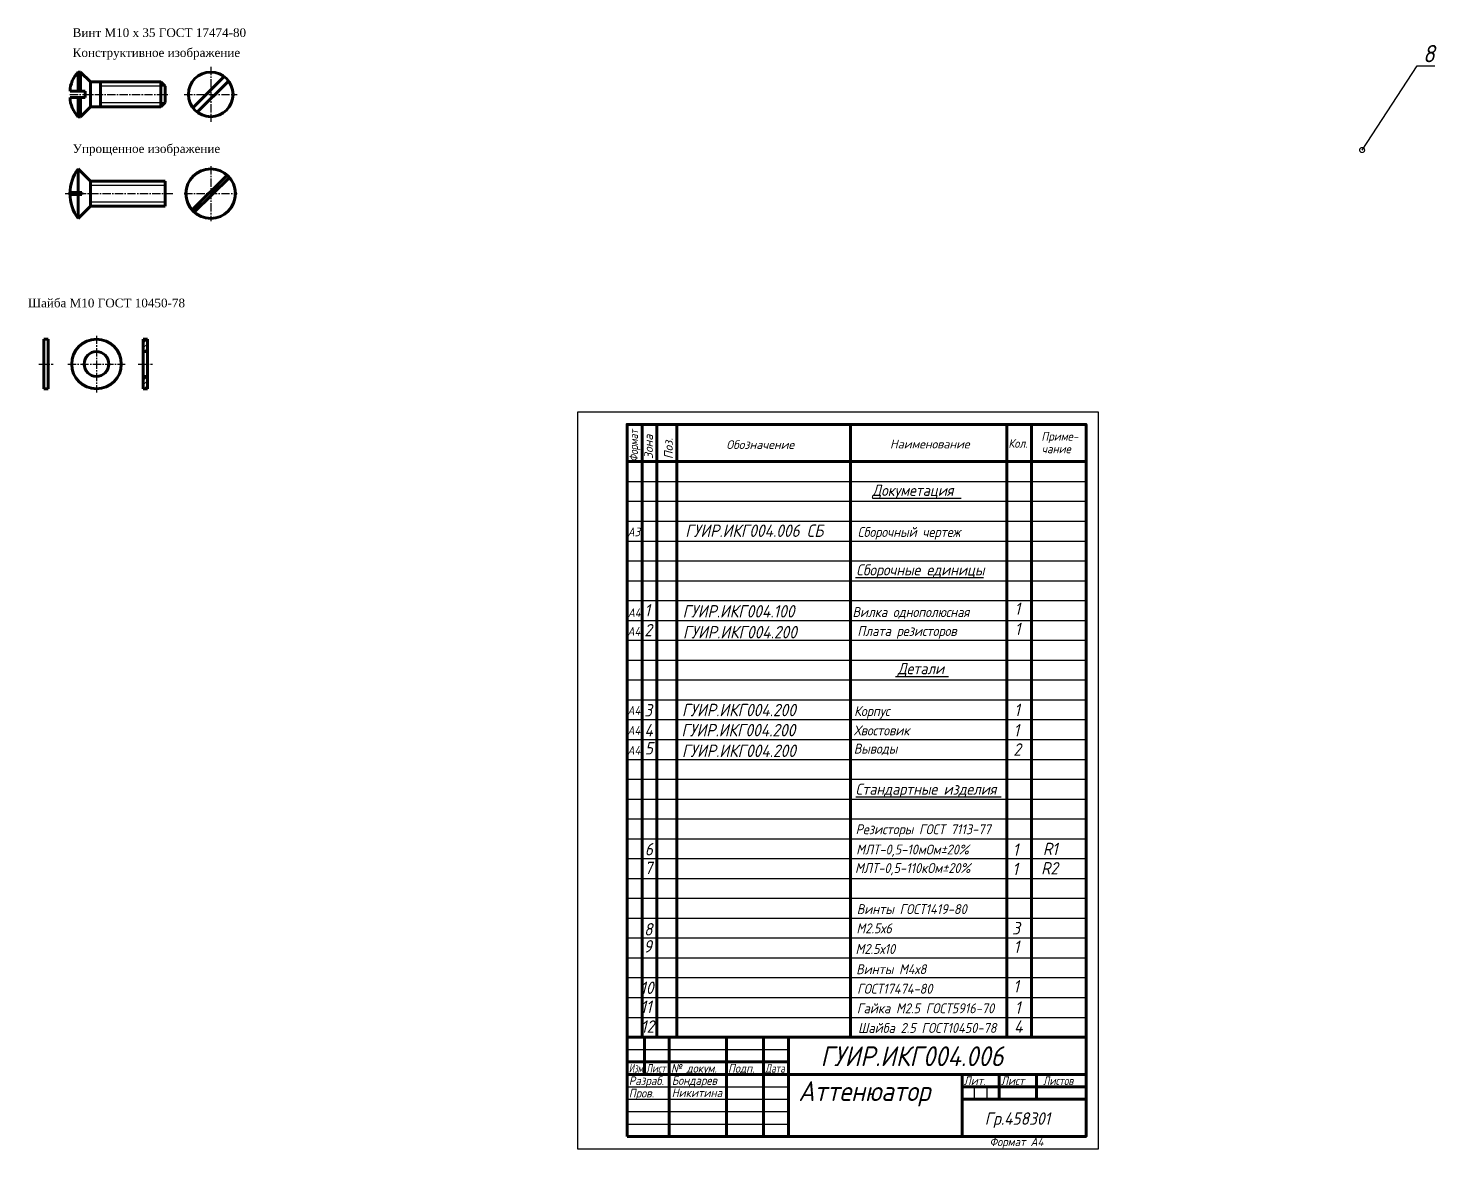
# Model space of a CAD drawing. Header units: millimetres. Extents: x 173 to 1894, y -5 to 450.
# Drawn here: x 1326 to 1894, y -5 to 447 of the extents above; entities that cross this region are included whole.
import ezdxf
from ezdxf import colors
from ezdxf.entities.mleader import LeaderData, LeaderLine
from ezdxf.math import Vec2, Vec3

# ---------------------------------------------------------------- set-up
doc = ezdxf.new("R2010")
doc.units = ezdxf.units.MM
doc.header["$LTSCALE"] = 0.5
doc.linetypes.add('CENTER2', pattern=[28.575, 19.05, -3.175, 3.175, -3.175])
doc.layers.get('Defpoints').update_dxf_attribs({"color": 5})
doc.styles.get("Standard").update_dxf_attribs({"font": 'isocpeui.ttf', "width": 0.9})
doc.styles.add('стиль1', font='times.ttf')

# ---------------------------------------------------------------- blocks, each defined once
blk = doc.blocks.new('122')
at = {"color": 7, "lineweight": 60}
for p, q in [((-7.22, -5.37), (5.47, 7.15)), ((-5.47, -7.15), (7.22, 5.37))]:
    blk.add_line(p, q, dxfattribs=at)
at = {"linetype": 'CENTER2', "lineweight": -3, "ltscale": 0.35}
for p, q in [((0, 11.1), (0, -11.1)), ((-10.71, 0), (10.71, 0))]:
    blk.add_line(p, q, dxfattribs=at)
at = {"color": 7, "lineweight": 60}
blk.add_circle((0, 0), 9, dxfattribs=at)
blk = doc.blocks.new('124')
h = blk.add_hatch(color=256)
h.paths.add_polyline_path([(7.52, 6.56, 0.030592), (6.66, 7.43), (0, 0.86), (0, 0), (0.87, 0)])
h.paths.add_polyline_path([(0, -0.86), (0, 0), (-0.87, 0), (-7.52, -6.56, 0.030592), (-6.66, -7.43)])
h.paths.add_polyline_path([(0, 0.86), (-0.87, 0), (0, 0)])
h.paths.add_polyline_path([(0.87, 0), (0, 0), (0, -0.86)])
at = {"lineweight": 60}
for p, q in [((-7.52, -6.56), (6.66, 7.43)), ((-6.66, -7.43), (7.52, 6.56))]:
    blk.add_line(p, q, dxfattribs=at)
at = {"linetype": 'CENTER2', "lineweight": -3, "ltscale": 0.35}
for p, q in [((0, 11.1), (0, -11.1)), ((-10.71, 0), (10.71, 0))]:
    blk.add_line(p, q, dxfattribs=at)
at = {"color": 7, "lineweight": 60}
blk.add_circle((0, 0), 9.98, dxfattribs=at)
blk = doc.blocks.new('123')
h = blk.add_hatch(color=256)
h.paths.add_polyline_path([(-3.48, 5.4), (-8.33, 5.4, 0.006023), (-8.33, 5), (-3.48, 5)])
h.paths.add_polyline_path([(-3.48, 5), (-8.33, 5, 0.006023), (-8.33, 4.6), (-3.48, 4.6)])
at = {"color": 7, "lineweight": 60}
for p, q in [((-5, 5.4), (-5, 14.98)), ((-5, 14.98), (0, 10)), ((0, 10), (0, 0)), ((-5, -4.98), (-5, 4.6)), ((-5, -4.98), (0, 0))]:
    blk.add_line(p, q, dxfattribs=at)
at = {"lineweight": 60}
for p, q in [((30, 10), (0, 10)), ((30, 10), (30, 0)), ((-3.48, 5.4), (-8.33, 5.4)), ((-3.48, 4.6), (-8.33, 4.6)), ((-3.48, 4.6), (-3.48, 5.4)), ((0, 0), (30, 0))]:
    blk.add_line(p, q, dxfattribs=at)
at = {"lineweight": -3}
for p, q in [((30, 8.33), (0, 8.33)), ((0, 1.67), (30, 1.67))]:
    blk.add_line(p, q, dxfattribs=at)
at = {"linetype": 'CENTER2', "lineweight": -3, "ltscale": 0.35}
blk.add_line((-10.2, 5), (33.16, 5), dxfattribs=at)
at = {"color": 7, "lineweight": 60}
for start, end in [(143.0594, 180), (180, 216.9406)]:
    blk.add_arc((8.27, 5), 16.61, start, end, dxfattribs=at)
blk = doc.blocks.new('121')
at = {"color": 7, "lineweight": 60}
for p, q in [((-5, 6.25), (-5, 14)), ((-4.02, 14), (-5, 14)), ((-4.02, 14), (0, 10)), ((-4.02, 6.25), (-4.02, 14)), ((-2.18, 6.25), (-8.29, 6.25)), ((-2.18, 3.75), (-2.18, 6.25)), ((-8.29, 3.75), (-2.18, 3.75)), ((-5, -4), (-5, 3.75)), ((-4.02, -4), (-4.02, 3.75)), ((-4.02, -4), (0, 0)), ((-4.02, -4), (-5, -4))]:
    blk.add_line(p, q, dxfattribs=at)
at = {"lineweight": 60}
for p, q in [((28.33, 10), (0, 10)), ((0, 10), (0, 0)), ((4, 10), (4, 0)), ((28.33, 0), (28.33, 10)), ((28.33, 10), (30, 8.33)), ((30, 8.33), (30, 1.67)), ((0, 0), (28.33, 0)), ((30, 1.67), (28.33, 0))]:
    blk.add_line(p, q, dxfattribs=at)
at = {"lineweight": -3}
for p, q in [((30, 8.33), (4, 8.33)), ((4, 1.67), (30, 1.67))]:
    blk.add_line(p, q, dxfattribs=at)
at = {"linetype": 'CENTER2', "lineweight": -3, "ltscale": 0.35}
blk.add_line((-8.33, 5), (31.71, 5), dxfattribs=at)
at = {"color": 7, "lineweight": 60}
for centre, start, end in [((2.86, 6.1), 134.8378, 179.2056), ((2.86, 3.9), 180.7944, 225.1622)]:
    blk.add_arc(centre, 11.15, start, end, dxfattribs=at)
blk = doc.blocks.new('161')
at = {"linetype": 'CENTER2', "lineweight": -3, "ltscale": 0.35}
for p, q in [((0, 11.42), (0, -11.42)), ((-11.5, 0), (11.5, 0))]:
    blk.add_line(p, q, dxfattribs=at)
at = {"lineweight": 60}
for radius in [10, 5]:
    blk.add_circle((0, 0), radius, dxfattribs=at)
blk = doc.blocks.new('162')
at = {"lineweight": -3}
h = blk.add_hatch(dxfattribs=at)
h.set_pattern_fill('ANSI31', scale=0.416667, style=0)
h.set_pattern_definition([(45, (-393.021, -171.6667), (-0.9354433, 0.9354433), [])])
h.paths.add_polyline_path([(0, 10), (-1.67, 10), (-1.67, 5), (0, 5)])
h.paths.add_polyline_path([(0, -5), (-1.67, -5), (-1.67, -10), (0, -10)])
at = {"lineweight": 60}
for p, q in [((0, 10), (-1.67, 10)), ((-1.67, 10), (-1.67, 0)), ((0, 10), (0, 0)), ((-1.67, 5), (0, 5)), ((-1.67, -10), (-1.67, 0)), ((0, -10), (0, 0)), ((-1.67, -5), (0, -5)), ((0, -10), (-1.67, -10))]:
    blk.add_line(p, q, dxfattribs=at)
at = {"linetype": 'CENTER2', "lineweight": -3, "ltscale": 0.35}
blk.add_line((-3.74, 0), (2.02, 0), dxfattribs=at)
blk = doc.blocks.new('160')
at = {"lineweight": 60}
for p, q in [((0, 10), (-1.67, 10)), ((-1.67, 10), (-1.67, 0)), ((0, 10), (0, 0)), ((-1.67, -10), (-1.67, 0)), ((0, -10), (0, 0)), ((0, -10), (-1.67, -10))]:
    blk.add_line(p, q, dxfattribs=at)
at = {"linetype": 'CENTER2', "lineweight": -3, "ltscale": 0.35}
blk.add_line((-3.74, 0), (2.02, 0), dxfattribs=at)
blk = doc.blocks.new('_DotSmall')
at = {"color": 0, "linetype": 'ByBlock', "const_width": 0.5}
blk.add_lwpolyline([(-0.0625, 0, 1), (0.0625, 0, 1)], format="xyb", close=True, dxfattribs=at)

msp = doc.modelspace()

# ---------------------------------------------------------------- linework, layer by layer
at = {"color": 7, "linetype": 'Continuous'}
for p, q in [((1567.61, 287.07), (1567.61, 272.07)), ((1587.61, 287.07), (1657.61, 287.07)), ((1720.61, 287.07), (1730.61, 287.07)), ((1567.61, 30.07), (1632.61, 30.07)), ((1567.61, 25.07), (1632.61, 25.07)), ((1702.61, 25.07), (1702.61, 20.07)), ((1567.61, 0.07), (1752.61, 0.07))]:
    msp.add_line(p, q, dxfattribs=at)
at = {"color": 7, "linetype": 'Continuous', "lineweight": 60}
for p, q in [((1573.61, 287.07), (1573.61, 40.07)), ((1579.61, 40.07), (1579.61, 287.07)), ((1587.61, 287.07), (1587.61, 40.07)), ((1657.61, 287.07), (1657.61, 40.07)), ((1720.61, 40.07), (1720.61, 287.07)), ((1730.61, 287.07), (1730.61, 40.07)), ((1567.61, 272.07), (1752.61, 272.07)), ((1752.61, 40.07), (1567.61, 40.07)), ((1574.61, 40.07), (1574.61, 25.07)), ((1584.61, 0.07), (1584.61, 40.07)), ((1607.61, 40.07), (1607.61, 0.07)), ((1622.61, 0.07), (1622.61, 40.07)), ((1632.61, 40.07), (1632.61, 0.07)), ((1567.61, 30.07), (1632.61, 30.07)), ((1567.61, 25.07), (1632.61, 25.07)), ((1632.61, 25.07), (1752.61, 25.07)), ((1702.61, 0.07), (1702.61, 25.07)), ((1717.61, 25.07), (1717.61, 15.07)), ((1732.61, 15.07), (1732.61, 25.07)), ((1702.61, 20.07), (1752.61, 20.07)), ((1702.61, 15.07), (1752.61, 15.07)), ((1702.61, 0.07), (1752.61, 0.07))]:
    msp.add_line(p, q, dxfattribs=at)
at = {"color": 7, "linetype": 'Continuous', "lineweight": -3}
for p, q in [((1567.61, 264.07), (1752.61, 264.07)), ((1567.61, 256.07), (1752.61, 256.07)), ((1567.61, 248.07), (1752.61, 248.07)), ((1567.61, 240.07), (1752.61, 240.07)), ((1567.61, 232.07), (1752.61, 232.07)), ((1567.61, 224.07), (1752.61, 224.07)), ((1567.61, 216.07), (1752.61, 216.07)), ((1567.61, 208.07), (1752.61, 208.07)), ((1567.61, 200.07), (1752.61, 200.07)), ((1567.61, 192.07), (1752.61, 192.07)), ((1567.61, 184.07), (1752.61, 184.07)), ((1567.61, 176.07), (1752.61, 176.07)), ((1567.61, 168.07), (1752.61, 168.07)), ((1567.61, 160.07), (1752.61, 160.07)), ((1567.61, 152.07), (1752.61, 152.07)), ((1567.61, 144.07), (1752.61, 144.07)), ((1567.61, 136.07), (1752.61, 136.07)), ((1567.61, 128.07), (1752.61, 128.07)), ((1567.61, 120.07), (1752.61, 120.07)), ((1567.61, 112.07), (1752.61, 112.07)), ((1567.61, 104.07), (1752.61, 104.07)), ((1567.61, 96.07), (1752.61, 96.07)), ((1567.61, 88.07), (1752.61, 88.07)), ((1567.61, 80.07), (1752.61, 80.07)), ((1567.61, 72.07), (1752.61, 72.07)), ((1567.61, 64.07), (1752.61, 64.07)), ((1567.61, 56.07), (1752.61, 56.07)), ((1567.61, 48.07), (1752.61, 48.07)), ((1567.61, 35.07), (1632.61, 35.07)), ((1567.61, 20.07), (1632.61, 20.07)), ((1707.61, 15.07), (1707.61, 20.07)), ((1712.61, 20.07), (1712.61, 15.07)), ((1567.61, 15.07), (1632.61, 15.07)), ((1567.61, 10.07), (1632.61, 10.07)), ((1567.61, 5.07), (1632.61, 5.07))]:
    msp.add_line(p, q, dxfattribs=at)
for p, q in [((1666.58, 257.37), (1702.22, 257.37)), ((1659.72, 225.31), (1711.25, 225.31)), ((1675.8, 185.5), (1697.19, 185.5)), ((1659.85, 136.93), (1718.35, 136.93))]:
    msp.add_line(p, q)
at = {"color": 7, "linetype": 'Continuous', "lineweight": 60}
msp.add_lwpolyline([(1567.61, 0.07), (1752.61, 0.07), (1752.61, 287.07), (1567.61, 287.07)], close=True, dxfattribs=at)
at = {"layer": 'Defpoints'}
msp.add_lwpolyline([(1547.61, -4.93), (1757.61, -4.93), (1757.61, 292.07), (1547.61, 292.07)], close=True, dxfattribs=at)

# ---------------------------------------------------------------- block references
for name, p in [('121', (1351.33, 415.1)), ('122', (1399.74, 420.1)), ('123', (1351.33, 375.1)), ('124', (1399.74, 380.1)), ('160', (1334.18, 311.42)), ('161', (1353.69, 311.42)), ('162', (1374.19, 311.42))]:
    msp.add_blockref(name, p)

# ---------------------------------------------------------------- texts
at = {"style": 'стиль1'}
for s, p in [('Винт М10 х 35 ГОСТ 17474-80', (1344.09, 443.24)), ('Конструктивное изображение', (1344.09, 435.19)), ('Упрощенное изображение', (1344.09, 396.49)), ('Шайба М10 ГОСТ 10450-78', (1326, 334.28))]:
    msp.add_text(s, height=3.5, dxfattribs=at).set_placement(p)
at = {"color": 7, "linetype": 'Continuous', "width": 0.8}
msp.add_text('Формат', height=3.5, rotation=90, dxfattribs=at).set_placement((1571.99, 272.07))
at = {"color": 7, "linetype": 'Continuous'}
for s, width, p in [('Приме-', 0.9, (1734.59, 280.51)), ('Кол.', 0.9, (1721.28, 277.66)), ('чание', 0.9, (1734.72, 275.45)), ('Изм.', 0.7, (1568.28, 25.77)), ('Лист', 0.75, (1575.28, 25.77)), ('№ докум.', 0.9, (1585.28, 25.77)), ('Подп.', 0.9, (1608.28, 25.77)), ('Дата', 0.75, (1623.28, 25.77)), ('Разраб.', 0.9, (1568.28, 20.77)), ('Лит.', 0.9, (1703.28, 20.77)), ('Лист', 0.9, (1718.28, 20.77)), ('Листов', 0.8, (1735.28, 20.77)), ('Пров.', 0.9, (1568.28, 15.77)), ('Формат А4', 0.9, (1713.68, -3.85))]:
    msp.add_text(s, height=3.5, dxfattribs=dict(at, width=width)).set_placement(p)
for s, p in [('Зона', (1577.99, 273.11)), ('Поз.', (1585.99, 273.11))]:
    msp.add_text(s, height=3.5, rotation=90, dxfattribs=at).set_placement(p)
for s, p in [('Обозначение', (1607.57, 277.17)), ('Наименование', (1673.56, 277.4))]:
    msp.add_text(s, height=3.5, dxfattribs=at).set_placement(p)
at = {"width": 0.9}
for s, height, p in [('Докуметация', 4.5, (1666.4, 258.25)), ('ГУИР.ИКГ004.006 СБ', 5, (1591.04, 241.72)), ('Сборочный чертеж', 4, (1660.52, 241.72)), ('Сборочные единицы', 4.5, (1659.96, 226.19)), ('ГУИР.ИКГ004.100', 5, (1589.97, 209.24)), ('Вилка однополюсная', 4, (1658.44, 209.43)), ('ГУИР.ИКГ004.200', 5, (1590.1, 200.83)), ('Плата резисторов', 4, (1660.42, 201.8)), ('Детали', 4.5, (1676.67, 186.38)), ('ГУИР.ИКГ004.200', 5, (1589.71, 169.44)), ('Корпус', 4, (1659.11, 169.52)), ('ГУИР.ИКГ004.200', 5, (1589.49, 161.34)), ('Хвостовик', 4, (1658.98, 161.73)), ('ГУИР.ИКГ004.200', 5, (1589.71, 153.01)), ('Выводы', 4, (1658.98, 154.36)), ('Стандартные изделия', 4.5, (1659.68, 137.81)), ('Резисторы ГОСТ 7113-77', 4, (1659.71, 121.89)), ('МЛТ-0,5-10мОм±20%%%', 4, (1659.94, 113.72)), ('МЛТ-0,5-110кОм±20%%%', 4, (1659.48, 106.24)), ('Винты ГОСТ1419-80', 4, (1660.17, 89.69)), ('М2.5х6', 4, (1660.03, 81.94)), ('М2.5х10', 4, (1659.68, 73.63)), ('Винты М4х8', 4, (1659.95, 65.47)), ('ГОСТ17474-80', 4, (1660.32, 57.59)), ('Гайка М2.5 ГОСТ5916-70', 4, (1660.23, 49.71)), ('Шайба 2.5 ГОСТ10450-78', 4, (1660.69, 41.8))]:
    msp.add_text(s, height=height, dxfattribs=at).set_placement(p)
at = {"color": 7, "linetype": 'Continuous', "lineweight": -3, "width": 0.9}
for s, height, p in [('А3', 3.5, (1567.79, 241.99)), ('А4', 3.5, (1567.88, 209.46)), ('1', 5, (1574.6, 209.65)), ('1', 5, (1723.81, 210.29)), ('А4', 3.5, (1567.73, 201.94)), ('2', 5, (1574.53, 201.66)), ('1', 5, (1723.89, 202.11)), ('А4', 3.5, (1567.71, 170.07)), ('3', 5, (1574.49, 169.36)), ('1', 5, (1723.69, 169.51)), ('А4', 3.5, (1567.71, 162.02)), ('4', 5, (1574.58, 161.3)), ('1', 5, (1723.41, 161.31)), ('5', 5, (1574.75, 154.02)), ('А4', 3.5, (1567.72, 153.99)), ('2', 5, (1723.28, 153.52)), ('6', 5, (1574.74, 113.34)), ('1', 5, (1723.08, 113.16)), ('R1', 5, (1735.21, 113.45)), ('7', 5, (1574.62, 105.82)), ('1', 5, (1722.93, 105.36)), ('R2', 5, (1734.49, 105.65)), ('8', 5, (1574.44, 81.05)), ('3', 5, (1722.81, 81.5)), ('9', 5, (1574.28, 74.2)), ('1', 5, (1723.44, 74.03)), ('10', 5, (1572.91, 57.48)), ('1', 5, (1723.29, 58.09)), ('11', 5, (1572.99, 49.83)), ('1', 5, (1723.93, 49.5)), ('12', 5, (1573.18, 41.87)), ('4', 5, (1723.61, 41.87)), ('ГУИР.ИКГ004.006 ', 8, (1645.56, 28.39)), ('Бондарев', 3.5, (1585.61, 20.85)), ('Никитина', 3.5, (1585.59, 15.91)), ('Аттенюатор', 8, (1636.65, 14.33)), ('Гр.458301', 5, (1711.76, 4.77))]:
    msp.add_text(s, height=height, dxfattribs=at).set_placement(p)

# ---------------------------------------------------------------- leaders
ml = msp.add_multileader_mtext('Standard')
ml.set_content('8', color=256)
ml.set_leader_properties()
ml.set_arrow_properties(name='DOTSMALL')
ml.build(insert=Vec2(0, 0))
ml.multileader.update_dxf_attribs({"text_left_attachment_type": 6, "text_right_attachment_type": 6, "dogleg_length": 0.36})
ctx = ml.context
ctx.base_point, ctx.char_height, ctx.plane_origin = Vec3(1886.42, 431.64), 7, Vec3(1863.88, 397.67)
ctx.left_attachment, ctx.right_attachment = 6, 6
notes = []
notes.append((ctx, [(0, (1, 1, 0), (1886.06, 431.64), (1, 0), 0.36, [(0, [(1863.88, 397.67)], 0, [])])]))
ctx.mtext.insert, ctx.mtext.flow_direction = Vec3(1888.42, 440.04), 5
for ctx, leaders in notes:
    for number, flags, end, landing, length, lines in leaders:
        leader = LeaderData()
        leader.index, (leader.has_last_leader_line, leader.has_dogleg_vector, leader.attachment_direction) = number, flags
        leader.last_leader_point, leader.dogleg_vector, leader.dogleg_length = Vec3(end), Vec3(landing), length
        for number, points, colour, breaks in lines:
            line = LeaderLine()
            line.index, line.vertices, line.color, line.breaks = number, Vec3.list(points), colors.encode_raw_color(colour), breaks
            leader.lines.append(line)
        ctx.leaders.append(leader)

doc.saveas('drawing.dxf')
